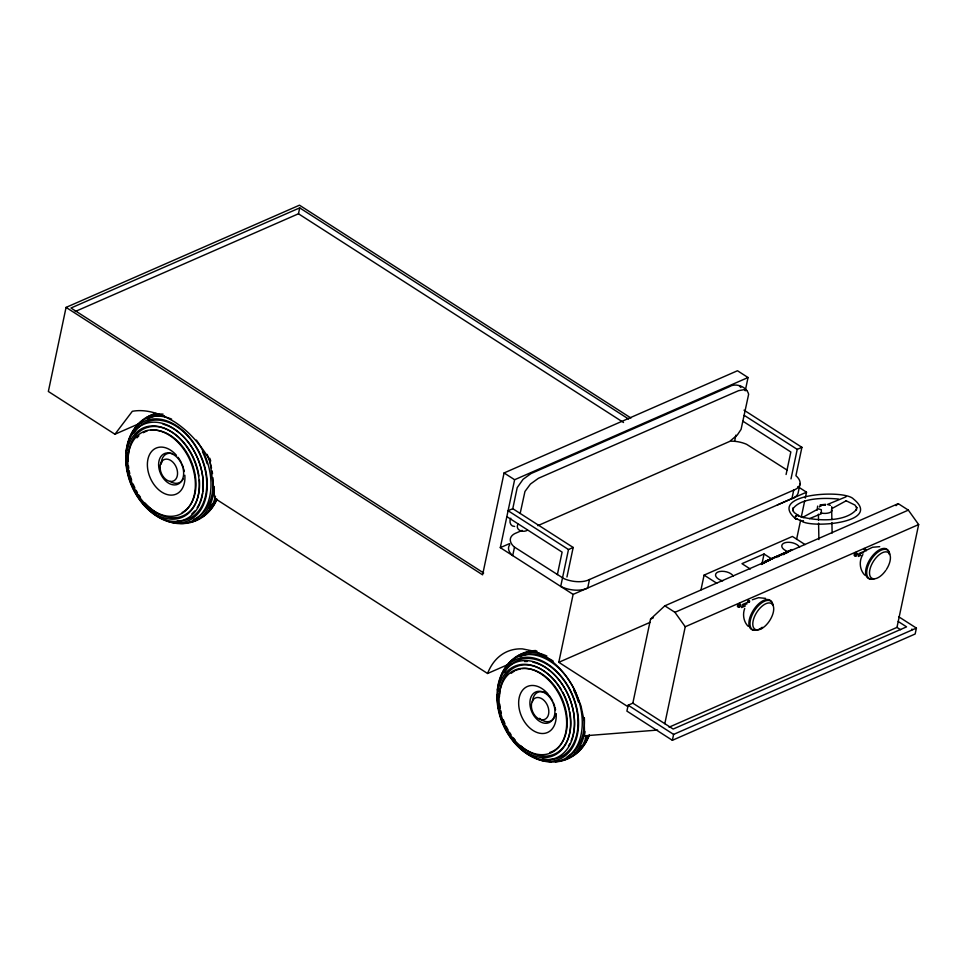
<?xml version="1.0" encoding="UTF-8"?>
<svg xmlns="http://www.w3.org/2000/svg" width="967" height="967" viewBox="0 0 967 967"><rect width="100%" height="100%" fill="white"/><g stroke="black" fill="none" stroke-linecap="round" stroke-linejoin="round"><path stroke-width="1.45" d="M819.351 506.926L821.418 505.149L825.226 504.738M856.279 510.371L856.593 507.204L856.907 508.183L855.033 505.1L845.895 500.652M746.959 603.916L743.792 604.629L743.478 606.116M630.931 418.01L299.48 205.197L66.07 307.397L48.35 391.478L114.94 434.243L141.182 422.748M75.245 311.507L298.465 213.78L299.71 207.881L628.586 419.037M745.243 390.825L748.035 377.529L737.483 370.748L504.073 472.948L482.593 574.833L66.07 307.397M797.848 486.619L806.526 492.191L573.117 594.391L500.314 547.648L514.625 479.729L748.035 377.529M510.769 518.191C508.884 521.479 510.322 526.58 514.637 526.447M512.776 508.69L573.177 547.467L568.487 549.522L508.086 510.733L512.776 508.69L517.212 487.622L523.062 479.306L531.04 473.552L729.118 386.824C735.766 382.376 746.899 386.788 748.639 394.27L741.073 429.396L737.289 435.017L729.674 441.423L537.809 525.673M517.901 524.15C515.012 530.242 523.111 533.01 527.486 530.182M520.161 513.429L524.96 491.466L530.448 484.044L538.426 478.29L738.546 390.68L744.01 389.665L746.681 390.426M522.18 530.375L516.692 532.781A20.923 10.903 11.9 0 0 513.55 546.307L514.492 547.129L512.715 555.614L511.761 554.792A20.923 10.903 11.9 0 1 509.754 544.711M557.367 574.652L562.105 552.121L506.853 516.632M568.487 549.522L560.715 586.425L562.045 587.078A20.923 10.903 11.9 0 0 587.694 588.009L589.483 579.523L793.726 490.1A20.923 10.903 11.9 0 0 796.856 476.574L795.914 475.752L801.909 447.322L744.022 410.153M566.952 576.997L573.177 547.467M627.825 706.635L558.793 662.31L573.117 594.391M669.091 727.172L896.977 627.39L918.65 524.561L908.339 510.129L898.234 503.638L664.825 605.826L650.561 619.073L632.841 703.154L628.151 705.209L626.906 711.108L672.367 740.299L915.157 634.001L916.402 628.103L898.718 616.753M664.812 723.691L685.24 626.749L674.93 612.316L664.825 605.826M700.978 589.858L704.085 575.111L792.42 536.443L805.088 544.578M734.654 441.025L735.899 435.114M672.367 740.299L673.612 734.4L916.402 628.103M739.755 602.888C737.543 608.158 739.537 605.874 740.118 605.644M739.876 606.768L740.347 604.532L739.429 604.943A1.33 0.677 -57.3 0 0 738.304 606.442A1.33 0.677 -57.3 0 0 738.957 607.167L739.876 606.768L739.054 606.224M761.875 564.317L764.051 553.994L772.367 559.337M786.086 474.507L790.837 451.976L742.958 421.237M790.994 478.907L797.219 449.377L801.909 447.322M793.726 490.1L791.937 498.585L794.052 497.642A20.923 10.903 11.9 0 0 798.319 492.01L800.108 483.524M796.566 539.453L800.616 520.258M801.232 517.297L804.653 501.051M805.281 498.102L806.526 492.191M855.517 556.243L855.759 555.131L854.828 555.542A1.33 0.677 -57.3 0 1 854.175 554.816A1.33 0.677 -57.3 0 1 855.299 553.305L856.23 552.906M856.46 551.782L855.988 554.018L856.822 554.55M864.135 548.422L863.906 549.546L864.824 549.135A1.33 0.677 -57.3 0 1 865.477 549.86M911.712 630.146L911.941 629.046M866.057 550.719L865.936 549.86L864.909 550.61M744.711 608.461C742.438 614.359 743.563 621.733 748.107 626.265M554.973 716.124L555.711 714.021M856.339 509.851L856.544 509.379C846.56 521.588 820.427 521.286 803.686 517.43M795.696 516.68L797.013 515.181L798.379 515.665A2.188 1.499 -68.9 0 1 798.549 516.088M749.232 602.054L749.087 600.954L748.023 602.586M862.878 554.575C858.805 560.8 859.542 569.877 864.812 575.172M787.634 551.952L786.933 552.254M779.922 555.517L780.865 554.683L780.018 555.324M856.254 555.372C857.681 552.084 853.462 556.533 856.085 555.566M771.884 558.974L771.69 559.011M114.94 434.243L132.334 411.289C146.924 408.666 161.646 414.227 174.048 421.6L174.29 421.721A92.602 63.858 66.4 0 1 207.905 457.028L210.008 461.029L214.783 498.343L487.573 673.491L509.669 663.809M817.659 506.079L817.091 510.189M769.756 559.7L769.805 559.881M767.121 560.884L767.895 560.268M788.492 551.698L789.265 551.081L788.371 551.758M767.834 560.328L767 560.945M761.803 564.45L765.03 561.452L792.154 549.534M764.474 562.48L764.438 562.298M765.284 561.9L764.559 562.214M766.372 560.933L765.84 561.452L766.674 560.812M766.589 561.537L767.484 560.449M767.049 561.343L768.076 560.195M767.314 561.331L769.055 559.688L765.03 561.452M767.375 561.428L769.49 559.494L767.75 561.15M771.811 558.805L771.11 559.313M778.35 556.013L779.064 555.965M777.988 556.569L779.015 555.844A33.108 22.833 66.4 0 1 778.471 556.641M779.414 555.554L780.466 554.853M787.186 552L785.252 553.595L786.993 551.952M788.854 551.42L789.773 550.9M896.034 505.668L898.234 503.638M769.248 560.098L770.01 559.772A33.108 22.833 66.4 0 1 769.527 560.558M819.75 506.43L821.43 505.62M866.903 550.005L872.536 547.262L879.716 546.657M795.744 518.675L797.509 518.953A2.152 1.632 -62.9 0 1 795.37 518.3A2.152 1.632 -62.9 0 1 796.204 515.568A2.152 1.632 -62.9 0 1 798.476 515.701M831.777 508.63L846.125 500.809M777.347 504.967L794.052 497.642M299.71 207.881L70.978 308.014L483.669 572.996M500.314 547.648L509.597 543.587M764.051 553.994L741.967 563.664L750.283 569.007M769.551 559.579L773.527 557.729M765.973 561.924L763.289 563.108L766.033 562.02M650.561 619.073L653.293 617.877M558.793 662.31L649.957 622.41M674.93 612.316L908.339 510.129M685.24 626.749L918.65 524.561M739.513 604L738.595 604.411A1.33 0.677 -57.3 0 0 737.47 605.91A1.33 0.677 -57.3 0 0 738.123 606.635M748.023 601.172L748.954 600.773A1.33 0.677 -57.3 0 1 749.365 602.103M864.728 550.078L865.658 549.667A1.33 0.677 -57.3 0 1 866.214 550.694M748.651 601.861L742.209 604.677L741.604 607.578L745.46 605.886M865.356 550.767L858.914 553.583L858.309 556.484L860.884 555.36M846.016 496.82L827.438 504.484L830.375 505.342M809.452 518.638L821.394 513.707L821.297 509.718L818.348 508.86L802.707 517.381A2.152 1.185 -75.8 0 1 803.831 517.78M752.374 599.77L758.587 597.679L765.646 598.38M820.101 504.919L825.6 504.315M860.183 555.022L860.376 553.607L863.688 552.64M657.608 730.061L584.636 735.814L584.177 721.031L580.974 705.837L575.184 691.079A67.569 46.597 66.4 0 0 534.328 651.274L522.531 648.905A67.569 46.597 66.4 0 0 487.573 673.491M823.908 505.221L825.238 505.209M838.607 499.069C824.005 497.618 800.894 497.751 793.037 508.69L793.291 507.711L792.988 510.878L792.674 509.899L794.221 512.607L798.186 515.375M802.405 521.539C814.178 528.296 882.533 522.361 853.414 498.948C844.251 488.951 765.828 493.895 795.805 518.916M797.013 515.181L802.997 517.49M797.11 519.17L803.093 521.479M744.203 415.339L797.219 449.377M786.993 470.022L746.572 444.288A20.923 10.903 11.9 0 0 731.221 441.17M298.465 213.78L623.534 422.494M898.222 621.491L906.575 626.858L673.165 729.045L632.841 703.154M896.977 627.39L900.555 629.686M704.085 575.111L716.765 583.246M504.073 472.948L514.625 479.729M514.492 547.129L563.834 578.592A20.923 10.903 11.9 0 0 589.483 579.523M628.151 705.209L673.612 734.4M739.296 385.688L740.891 387.525M791.381 549.885L782.883 553.595M783.899 554.562L783.439 553.861A33.108 22.833 66.4 0 1 782.944 554.683M782.46 553.813L778.435 555.578M776.259 557.427L778 555.771L773.963 557.536M762.661 563.87L762.189 563.169A33.108 22.833 66.4 0 1 761.44 564.377M831.705 506.672L831.801 510.661M831.693 510.649L831.874 519.617M831.922 522.603L832.128 533.059M818.408 514.166L818.529 520.137M818.578 523.123L818.904 539.562M722.675 580.877A9.271 4.835 11.9 0 1 717.889 572.053A9.271 4.835 11.9 0 1 733.337 576.211M786.691 551.093A9.271 4.835 11.9 0 1 784.999 542.729A9.271 4.835 11.9 0 1 799.576 547.213M871.025 579.04A17.321 8.715 -57.3 0 1 871.509 557.052A17.321 8.715 -57.3 0 1 889.35 554.466M874.168 578.81A16.922 8.51 -57.3 0 1 866.891 570.143A16.922 8.51 -57.3 0 1 878.471 551.722A16.922 8.51 -57.3 0 1 889.761 554.018M885.917 570.216A15.242 7.663 -57.3 0 1 869.563 574.023A15.242 7.663 -57.3 0 1 883.947 552.121A15.242 7.663 -57.3 0 1 886.57 569.225M754.32 630.133A17.321 8.715 -57.3 0 1 754.272 608.872A17.321 8.715 -57.3 0 1 772.512 604.339M762.226 627.269A16.922 8.51 -57.3 0 1 750.029 624.791A16.922 8.51 -57.3 0 1 760.147 604.085A16.922 8.51 -57.3 0 1 773.056 605.112M748.12 600.229A1.33 0.677 -57.3 0 1 748.772 600.966M586.413 736.044A57.404 39.587 66.4 0 1 558.032 760.884M512.208 661.065A57.404 39.587 66.4 0 1 536.999 651.202M584.854 731.572A57.198 39.454 66.4 0 1 555.336 761.851M551.25 761.718A57.198 39.454 66.4 0 1 547.104 761.065M503.783 672.053A57.198 39.454 66.4 0 1 505.016 669.394M506.418 666.867A57.198 39.454 66.4 0 1 546.923 656.073M523.268 653.837A56.763 39.139 66.4 0 1 535.658 650.525M588.178 735.875A56.763 39.139 66.4 0 1 572.899 755.819M520.053 656.653A55.385 38.197 66.4 0 1 548.325 658.273M549.655 658.974A55.385 38.197 66.4 0 1 553.184 661.09M584.334 717.623A55.385 38.197 66.4 0 1 567.206 756.81M553.1 702.949A16.729 11.544 66.4 0 1 543.079 722.929A16.729 11.544 66.4 0 1 531.088 696.82A16.729 11.544 66.4 0 1 552.483 701.619M556.122 713.61A25.106 17.309 66.4 0 1 534.727 731.463A25.106 17.309 66.4 0 1 520.041 694.753A25.106 17.309 66.4 0 1 548.543 694.669M549.316 695.672A25.106 17.309 66.4 0 1 552.677 701.22M553.221 702.405A25.106 17.309 66.4 0 1 554.623 706.091M554.998 707.336A25.106 17.309 66.4 0 1 555.59 709.851M511.205 673.322A44.446 30.654 66.4 0 1 514.565 671.074M515.749 670.469A44.446 30.654 66.4 0 1 520.875 668.85M522.204 668.644A44.446 30.654 66.4 0 1 564.257 704.423A44.446 30.654 66.4 0 1 549.74 752.495M569.756 711.712A47.721 32.914 66.4 0 1 558.032 752.121A47.721 32.914 66.4 0 1 520.451 745.557M515.338 740.311A47.721 32.914 66.4 0 1 513.441 737.99M510.963 734.582A47.721 32.914 66.4 0 1 509.464 732.285M508.062 729.892A47.721 32.914 66.4 0 1 506.14 726.229M504.979 723.727A47.721 32.914 66.4 0 1 503.42 719.847M501.377 713.283A47.721 32.914 66.4 0 1 500.749 710.624M500.241 707.965A47.721 32.914 66.4 0 1 499.709 703.988M499.431 696.881A47.721 32.914 66.4 0 1 522.712 664.994A47.721 32.914 66.4 0 1 561.476 689.918M562.842 692.324A47.721 32.914 66.4 0 1 564.099 694.777M564.692 696.022A47.721 32.914 66.4 0 1 568.137 705.1M568.511 706.406A47.721 32.914 66.4 0 1 569.188 709.053M498.754 685.663A56.183 38.74 66.4 0 1 547.008 659.482A56.183 38.74 66.4 0 1 581.735 730.859A56.183 38.74 66.4 0 1 533.494 757.04M532.297 756.363A56.183 38.74 66.4 0 1 527.547 753.245M522.978 749.522A56.183 38.74 66.4 0 1 521.008 747.672M497.401 690.196A54.37 37.495 66.4 0 1 553.136 668.1A54.37 37.495 66.4 0 1 569.865 751.25A54.37 37.495 66.4 0 1 504.859 727.208M504.254 725.939A54.37 37.495 66.4 0 1 499.83 713.96M499.129 711.265A54.37 37.495 66.4 0 1 497.195 694.511M504.532 672.488A52.81 36.42 66.4 0 1 571.848 694.294A52.81 36.42 66.4 0 1 542.487 758.805M524.573 661.537A50.538 34.848 66.4 0 1 527.293 661.488M532.853 662.19A50.538 34.848 66.4 0 1 573.975 730.158M573.757 731.572A50.538 34.848 66.4 0 1 571.134 740.831M569.877 743.502A50.538 34.848 66.4 0 1 568.427 746.016M554.599 717.163A15.738 10.855 66.4 0 1 539.538 718.336M532.491 701.716A15.738 10.855 66.4 0 1 547.032 693.52M573.745 690.124A54.454 37.556 66.4 0 1 578.387 702.054M586.304 735.984A54.974 37.918 66.4 0 1 585.277 738.679M581.264 745.92A54.974 37.918 66.4 0 1 579.632 747.987M589.326 734.944A55.312 38.148 66.4 0 1 574.749 753.426M589.024 735.331A53.112 36.625 66.4 0 1 583.572 744.324M146.573 417.575A57.404 39.587 66.4 0 1 156.025 413.405M215.496 496.301A57.404 39.587 66.4 0 1 189.411 522.301M214.275 486.449A57.198 39.454 66.4 0 1 175.825 522.688M132.515 433.675A57.198 39.454 66.4 0 1 163.109 414.166M209.766 458.177A57.198 39.454 66.4 0 1 210.721 461.017M152 415.459A56.763 39.139 66.4 0 1 156.013 413.683M216.487 498.779A56.763 39.139 66.4 0 1 201.632 517.43M147.516 418.916A55.385 38.197 66.4 0 1 164.511 415.931M207.156 454.369A55.385 38.197 66.4 0 1 211.507 468.064M212.063 470.856A55.385 38.197 66.4 0 1 212.51 473.637M212.958 477.746A55.385 38.197 66.4 0 1 193.364 519.642M184.842 475.22A25.106 17.309 66.4 0 1 163.786 493.243A25.106 17.309 66.4 0 1 148.531 457.04A25.106 17.309 66.4 0 1 176.453 455.312M178.037 457.282A25.106 17.309 66.4 0 1 181.397 462.842M181.953 464.027A25.106 17.309 66.4 0 1 183.355 467.714M183.718 468.959A25.106 17.309 66.4 0 1 184.322 471.461M136.963 437.846A44.446 30.654 66.4 0 1 138.885 435.839M143.285 432.684A44.446 30.654 66.4 0 1 146.972 431.113M150.937 430.255A44.446 30.654 66.4 0 1 192.01 463.302A44.446 30.654 66.4 0 1 182.147 512.546M199.371 479.934A47.721 32.914 66.4 0 1 182.763 515.931A47.721 32.914 66.4 0 1 145.05 503.058M140.469 497.316A47.721 32.914 66.4 0 1 138.934 495.056M137.483 492.711A47.721 32.914 66.4 0 1 136.117 490.305M134.86 487.852A47.721 32.914 66.4 0 1 133.156 484.056M131.681 480.152A47.721 32.914 66.4 0 1 130.448 476.211M129.771 473.576A47.721 32.914 66.4 0 1 129.215 470.917M128.756 468.246A47.721 32.914 66.4 0 1 128.43 465.611M128.164 461.392A47.721 32.914 66.4 0 1 156.291 426.544A47.721 32.914 66.4 0 1 196.857 466.723M197.232 468.028A47.721 32.914 66.4 0 1 198.924 475.994M196.41 440.082A56.183 38.74 66.4 0 1 207.071 504.859A56.183 38.74 66.4 0 1 162.214 518.65M156.267 514.867A56.183 38.74 66.4 0 1 151.71 511.144M127.475 447.286A56.183 38.74 66.4 0 1 171.643 419.122M126.024 453.233A54.37 37.495 66.4 0 1 180.805 428.84A54.37 37.495 66.4 0 1 199.262 512.027A54.37 37.495 66.4 0 1 134.208 490.1M133.579 488.831A54.37 37.495 66.4 0 1 128.551 475.583M127.849 472.875A54.37 37.495 66.4 0 1 127.257 470.143M126.762 467.412A54.37 37.495 66.4 0 1 126.387 464.692M126.121 462.008A54.37 37.495 66.4 0 1 125.952 459.059M134.038 432.817A52.81 36.42 66.4 0 1 199.323 453.221A52.81 36.42 66.4 0 1 177.034 521.153M162.988 424.15A50.538 34.848 66.4 0 1 179.777 433.349M180.902 434.328A50.538 34.848 66.4 0 1 202.695 491.78M202.478 493.194A50.538 34.848 66.4 0 1 199.855 502.441M199.25 503.807A50.538 34.848 66.4 0 1 197.159 507.639M194.657 510.999A50.538 34.848 66.4 0 1 191.804 513.864M183.319 478.774A15.738 10.855 66.4 0 1 170.216 481.433M161.223 463.338A15.738 10.855 66.4 0 1 172.694 453.692M161.138 464.124A11.894 8.195 66.4 0 1 161.972 461.743M202.466 451.746A54.454 37.556 66.4 0 1 207.119 463.677M212.172 504.085A54.974 37.918 66.4 0 1 209.186 508.594M217.031 499.274A55.312 38.148 66.4 0 1 209.307 510.781M215.701 501.111A53.112 36.625 66.4 0 1 212.293 505.946M784.527 553.378A33.108 22.833 66.4 0 1 784.285 553.801M787.658 552.326A33.108 22.833 66.4 0 1 787.404 552.725M765.32 562.105A33.108 22.833 66.4 0 1 765.066 562.516M803.444 520.754A2.152 1.185 -75.8 0 1 802.815 521.37M795.636 518.711A2.188 1.499 -68.9 0 1 795.575 516.716M831.366 510.02A6.684 2.49 -1.1 0 1 828.707 512.933A6.684 2.49 -1.1 0 1 820.584 512.848M857.052 553.438L856.593 555.662L855.662 556.073A1.33 0.677 -57.3 0 1 855.009 555.348A1.33 0.677 -57.3 0 1 856.133 553.849L857.052 553.438M761.645 628.623A15.242 7.663 -57.3 0 0 773.02 605.354A15.242 7.663 -57.3 0 0 755.106 615.278A15.242 7.663 -57.3 0 0 761.645 628.623M499.528 693.315A45.159 31.149 66.4 0 0 544.856 754.526A45.159 31.149 66.4 0 0 554.26 686.606A45.159 31.149 66.4 0 0 499.528 693.315M498.114 691.345A48.737 33.615 66.4 0 0 547.032 757.391A48.737 33.615 66.4 0 0 557.185 684.104A48.737 33.615 66.4 0 0 498.114 691.345M497.497 689.35A51.855 35.755 66.4 0 0 549.546 759.627A51.855 35.755 66.4 0 0 560.352 681.65A51.855 35.755 66.4 0 0 497.497 689.35M531.366 705.922A11.677 8.05 66.4 0 0 544.651 719.424A11.677 8.05 66.4 0 0 544.276 700.652A11.677 8.05 66.4 0 0 531.366 705.922M128.248 454.937A45.159 31.149 66.4 0 0 173.576 516.148A45.159 31.149 66.4 0 0 182.981 448.229A45.159 31.149 66.4 0 0 128.248 454.937M158.612 464.982A16.729 11.544 66.4 0 0 177.662 484.322A16.729 11.544 66.4 0 0 177.13 457.439A16.729 11.544 66.4 0 0 158.612 464.982M126.834 452.967A48.737 33.615 66.4 0 0 175.752 519.013A48.737 33.615 66.4 0 0 185.906 445.714A48.737 33.615 66.4 0 0 126.834 452.967M126.23 450.973A51.855 35.755 66.4 0 0 178.266 521.237A51.855 35.755 66.4 0 0 189.073 443.261A51.855 35.755 66.4 0 0 126.23 450.973M160.087 467.545A11.677 8.05 66.4 0 0 173.383 481.034A11.677 8.05 66.4 0 0 173.008 462.274A11.677 8.05 66.4 0 0 160.087 467.545"/></g></svg>
